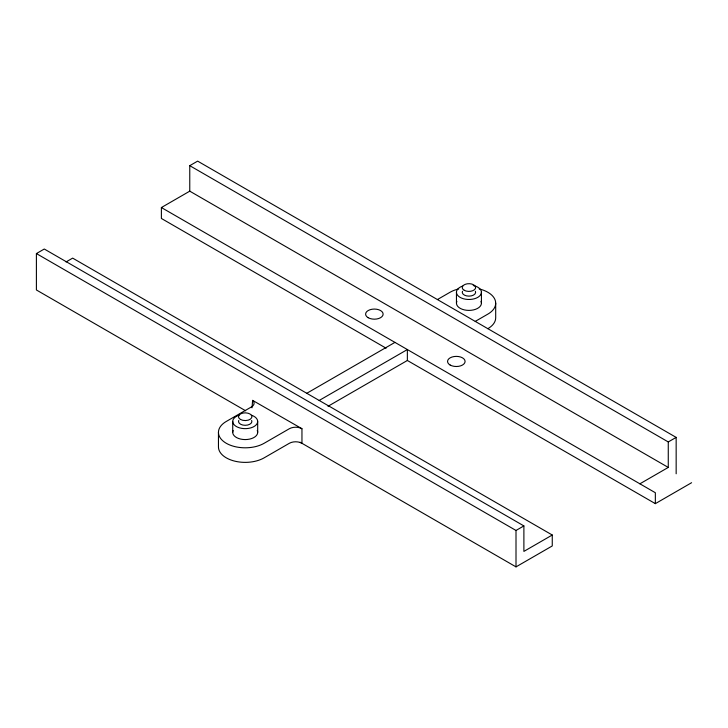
<?xml version="1.0" encoding="UTF-8"?>
<svg xmlns="http://www.w3.org/2000/svg" width="728" height="728" viewBox="0 0 728 728"><rect width="100%" height="100%" fill="white"/><g stroke="black" fill="none" stroke-linecap="round" stroke-linejoin="round"><path stroke-width="1.09" d="M189.762 191.164L189.762 165.675L668.268 441.942L668.268 467.421L189.762 191.164L161.388 207.544L161.388 218.464L386.104 348.202M257.685 432.368L257.685 421.448M301.956 428.728A8.918 5.151 0 0 0 289.344 428.728L264.118 443.288A26.754 15.443 0 0 1 226.29 443.288A26.754 15.443 0 0 1 226.29 421.448L251.506 406.888A8.918 5.151 0 0 0 252.616 400.382L301.956 428.728L301.956 443.288A8.918 5.151 0 0 0 289.344 443.288L264.118 457.857A26.754 15.443 0 0 1 234.962 461.197A26.754 15.443 0 0 1 218.455 446.928L218.455 432.368M495.695 303.194L495.695 317.754A26.754 15.443 0 0 1 487.86 328.683M516.006 566.875L516.006 530.466L523.887 525.916L523.887 551.405L552.261 535.016L552.261 545.945L516.006 566.875L300.154 442.251M691.6 482.71L655.346 503.649L655.346 492.729L161.388 207.544M676.157 473.791L676.157 437.392L197.643 161.125L189.762 165.675M252.024 407.807L252.616 400.382M245.682 410.801L36.4 289.971L36.4 253.571L44.281 249.021L523.887 525.916M66.039 261.944L72.654 258.121L552.261 535.016M437.41 299.554L450.022 292.274A26.754 15.443 0 0 1 458.704 288.925M306.779 393.293L394.949 342.387M319.192 400.455L407.361 349.558L407.361 360.478L655.346 503.649M328.01 406.288L407.361 360.478M475.248 321.394L487.86 314.114A26.754 15.443 0 0 0 479.179 288.925M668.268 441.942L676.157 437.392M639.894 483.811L668.268 467.421M36.4 253.571L516.006 530.466M481.426 292.274L481.426 303.194M456.456 292.274L456.456 303.194M232.723 421.448L232.723 432.368M251.442 415.206A12.485 7.207 0 0 1 254.764 426.08A12.485 7.207 0 0 1 235.644 426.08A12.485 7.207 0 0 1 238.966 415.206M257.266 430.503A12.485 7.207 0 0 1 245.2 439.576A12.485 7.207 0 0 1 233.142 430.503M251.661 420.447A6.689 3.858 0 0 1 245.2 425.307A6.689 3.858 0 0 1 238.748 420.447M480.999 301.328A12.485 7.207 0 0 1 468.941 310.401A12.485 7.207 0 0 1 456.884 301.328M475.402 291.273A6.689 3.858 0 0 1 468.941 296.132A6.689 3.858 0 0 1 462.48 291.273M473.209 285.503A12.485 7.207 0 0 1 479.37 296.232A12.485 7.207 0 0 1 459.859 297.224A12.485 7.207 0 0 1 462.699 286.031M368.168 317.699A8.763 5.06 0 0 0 382.828 315.433A8.763 5.06 0 0 0 372.099 309.236A8.763 5.06 0 0 0 368.168 317.699M450.122 365.019A8.763 5.06 0 0 0 464.792 362.744A8.763 5.06 0 0 0 454.054 356.547A8.763 5.06 0 0 0 450.122 365.019M240.477 419.446A6.689 3.858 0 0 0 251.661 417.717A6.689 3.858 0 0 0 243.471 412.985A6.689 3.858 0 0 0 240.477 419.446M464.209 290.272A6.689 3.858 0 0 0 475.402 288.543A6.689 3.858 0 0 0 467.212 283.811A6.689 3.858 0 0 0 464.209 290.272"/></g></svg>
